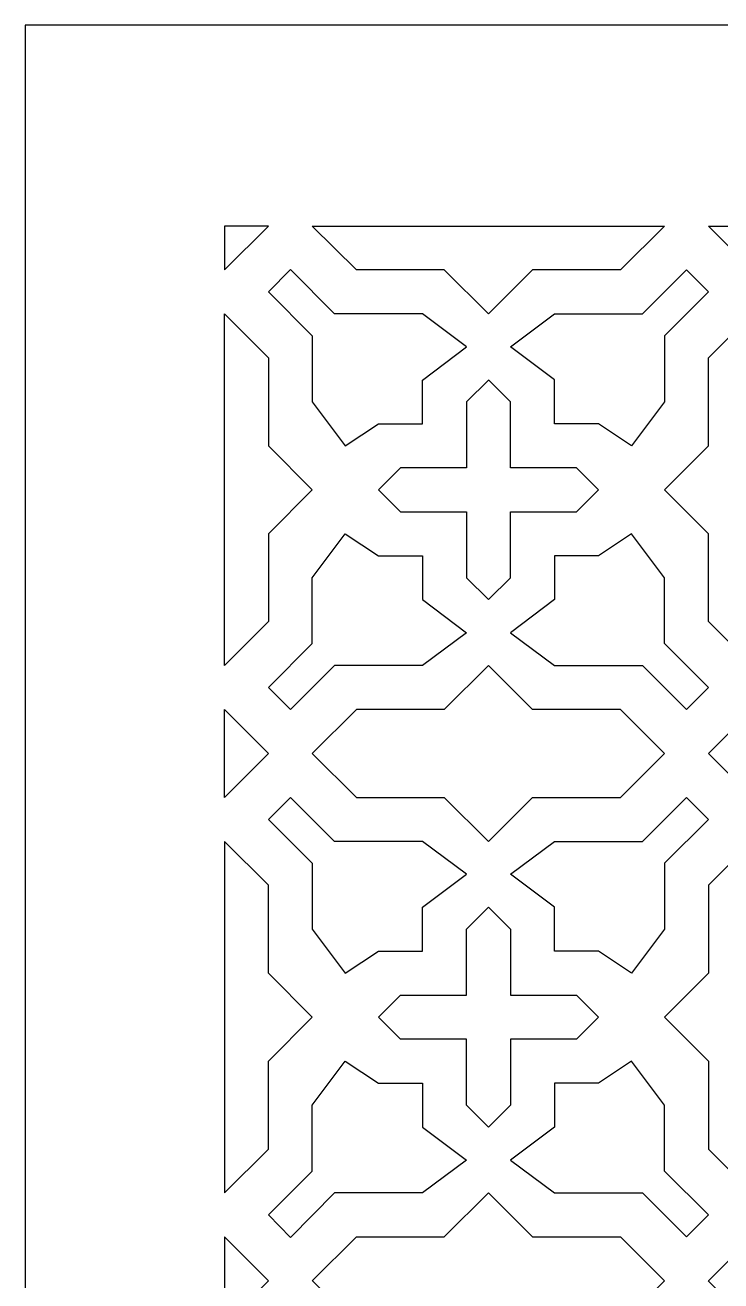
# Model space of a CAD drawing. Header units: millimetres. Extents: x -499 to 501, y -502 to 498.
# Drawn here: x -498.7 to -221.5, y -1.7 to 498.3 of the extents above; entities that cross this region are included whole.
import ezdxf

# ---------------------------------------------------------------- set-up
doc = ezdxf.new("R2010")
doc.units = ezdxf.units.MM
doc.layers.add('Plan 1', color=7, linetype='Continuous')

msp = doc.modelspace()

# ---------------------------------------------------------------- linework, layer by layer
at = {"layer": 'Plan 1', "color": 17}
for points, knots in [([(-498.7, 498.29), (-498.7, 498.29), (501.3, 498.29), (501.3, 498.29), (501.3, 498.29), (501.3, 498.29), (501.3, -501.71), (501.3, -501.71), (501.3, -501.71), (501.3, -501.71), (-498.7, -501.71), (-498.7, -501.71), (-498.7, -501.71), (-498.7, -501.71), (-498.7, 498.29), (-498.7, 498.29)], [0, 0, 0, 0, 0.2, 0.2, 0.2, 0.2, 0.4, 0.4, 0.4, 0.4, 0.6, 0.6, 0.6, 0.6, 1, 1, 1, 1]), ([(-401.81, 418.29), (-401.81, 418.29), (-419.33, 400.79), (-419.33, 400.79), (-419.33, 400.79), (-419.33, 400.79), (-419.33, 418.29), (-419.33, 418.29), (-419.33, 418.29), (-419.33, 418.29), (-401.81, 418.29), (-401.81, 418.29)], [0, 0, 0, 0, 0.25, 0.25, 0.25, 0.25, 0.5, 0.5, 0.5, 0.5, 1, 1, 1, 1]), ([(-384.29, 418.29), (-384.29, 418.29), (-366.76, 400.79), (-366.76, 400.79), (-366.76, 400.79), (-366.76, 400.79), (-331.71, 400.79), (-331.71, 400.79), (-331.71, 400.79), (-331.71, 400.79), (-314.18, 383.29), (-314.18, 383.29), (-314.18, 383.29), (-314.18, 383.29), (-314.18, 383.29), (-314.18, 383.29), (-314.18, 383.29), (-314.18, 383.29), (-296.65, 400.79), (-296.65, 400.79), (-296.65, 400.79), (-296.65, 400.79), (-261.6, 400.79), (-261.6, 400.79), (-261.6, 400.79), (-261.6, 400.79), (-244.07, 418.29), (-244.07, 418.29), (-244.07, 418.29), (-244.07, 418.29), (-384.29, 418.29), (-384.29, 418.29)], [0, 0, 0, 0, 0.111111, 0.111111, 0.111111, 0.111111, 0.222222, 0.222222, 0.222222, 0.222222, 0.333333, 0.333333, 0.333333, 0.333333, 0.444444, 0.444444, 0.444444, 0.444444, 0.555556, 0.555556, 0.555556, 0.555556, 0.666667, 0.666667, 0.666667, 0.666667, 0.777778, 0.777778, 0.777778, 0.777778, 1, 1, 1, 1]), ([(-226.54, 418.29), (-226.54, 418.29), (-209.03, 400.79), (-209.03, 400.79), (-209.03, 400.79), (-209.03, 400.79), (-209.03, 400.79), (-209.03, 400.79), (-209.03, 400.79), (-209.03, 400.79), (-209.03, 400.79), (-209.03, 400.79), (-209.03, 400.79), (-209.03, 400.79), (-191.5, 418.29), (-191.5, 418.29), (-191.5, 418.29), (-191.5, 418.29), (-200.26, 418.29), (-200.26, 418.29), (-200.26, 418.29), (-200.26, 418.29), (-209.03, 418.29), (-209.03, 418.29), (-209.03, 418.29), (-209.03, 418.29), (-209.03, 418.29), (-209.03, 418.29), (-209.03, 418.29), (-209.03, 418.29), (-226.54, 418.29), (-226.54, 418.29)], [0, 0, 0, 0, 0.111111, 0.111111, 0.111111, 0.111111, 0.222222, 0.222222, 0.222222, 0.222222, 0.333333, 0.333333, 0.333333, 0.333333, 0.444444, 0.444444, 0.444444, 0.444444, 0.555556, 0.555556, 0.555556, 0.555556, 0.666667, 0.666667, 0.666667, 0.666667, 0.777778, 0.777778, 0.777778, 0.777778, 1, 1, 1, 1]), ([(-401.81, 392.03), (-401.81, 392.03), (-393.05, 400.97), (-393.05, 400.97), (-393.05, 400.97), (-393.05, 400.97), (-375.52, 383.29), (-375.52, 383.29), (-375.52, 383.29), (-375.52, 383.29), (-340.46, 383.29), (-340.46, 383.29), (-340.46, 383.29), (-340.46, 383.29), (-322.94, 370.25), (-322.94, 370.25), (-322.94, 370.25), (-322.94, 370.25), (-340.46, 356.96), (-340.46, 356.96), (-340.46, 356.96), (-340.46, 356.96), (-340.46, 339.53), (-340.46, 339.53), (-340.46, 339.53), (-340.46, 339.53), (-357.99, 339.53), (-357.99, 339.53), (-357.99, 339.53), (-357.99, 339.53), (-371.24, 330.77), (-371.24, 330.77), (-371.24, 330.77), (-371.24, 330.77), (-384.29, 348.3), (-384.29, 348.3), (-384.29, 348.3), (-384.29, 348.3), (-384.29, 374.63), (-384.29, 374.63), (-384.29, 374.63), (-384.29, 374.63), (-401.81, 392.03), (-401.81, 392.03)], [0, 0, 0, 0, 0.083333, 0.083333, 0.083333, 0.083333, 0.166667, 0.166667, 0.166667, 0.166667, 0.25, 0.25, 0.25, 0.25, 0.333333, 0.333333, 0.333333, 0.333333, 0.416667, 0.416667, 0.416667, 0.416667, 0.5, 0.5, 0.5, 0.5, 0.583333, 0.583333, 0.583333, 0.583333, 0.666667, 0.666667, 0.666667, 0.666667, 0.75, 0.75, 0.75, 0.75, 0.833333, 0.833333, 0.833333, 0.833333, 1, 1, 1, 1]), ([(-226.54, 392.03), (-226.54, 392.03), (-235.3, 400.79), (-235.3, 400.79), (-235.3, 400.79), (-235.3, 400.79), (-252.83, 383.29), (-252.83, 383.29), (-252.83, 383.29), (-252.83, 383.29), (-287.88, 383.29), (-287.88, 383.29), (-287.88, 383.29), (-287.88, 383.29), (-305.41, 370.25), (-305.41, 370.25), (-305.41, 370.25), (-305.41, 370.25), (-287.88, 357.03), (-287.88, 357.03), (-287.88, 357.03), (-287.88, 357.03), (-287.88, 339.53), (-287.88, 339.53), (-287.88, 339.53), (-287.88, 339.53), (-270.36, 339.53), (-270.36, 339.53), (-270.36, 339.53), (-270.36, 339.53), (-257.19, 330.77), (-257.19, 330.77), (-257.19, 330.77), (-257.19, 330.77), (-244.07, 348.3), (-244.07, 348.3), (-244.07, 348.3), (-244.07, 348.3), (-244.07, 374.53), (-244.07, 374.53), (-244.07, 374.53), (-244.07, 374.53), (-226.54, 392.03), (-226.54, 392.03)], [0, 0, 0, 0, 0.083333, 0.083333, 0.083333, 0.083333, 0.166667, 0.166667, 0.166667, 0.166667, 0.25, 0.25, 0.25, 0.25, 0.333333, 0.333333, 0.333333, 0.333333, 0.416667, 0.416667, 0.416667, 0.416667, 0.5, 0.5, 0.5, 0.5, 0.583333, 0.583333, 0.583333, 0.583333, 0.666667, 0.666667, 0.666667, 0.666667, 0.75, 0.75, 0.75, 0.75, 0.833333, 0.833333, 0.833333, 0.833333, 1, 1, 1, 1]), ([(-419.33, 383.29), (-419.33, 383.29), (-419.33, 313.28), (-419.33, 313.28), (-419.33, 313.28), (-419.33, 313.28), (-419.33, 313.28), (-419.33, 313.28), (-419.33, 313.28), (-419.33, 313.28), (-419.33, 313.28), (-419.33, 313.28), (-419.33, 313.28), (-419.33, 313.28), (-419.33, 243.29), (-419.33, 243.29), (-419.33, 243.29), (-419.33, 243.29), (-401.81, 260.78), (-401.81, 260.78), (-401.81, 260.78), (-401.81, 260.78), (-401.81, 295.78), (-401.81, 295.78), (-401.81, 295.78), (-401.81, 295.78), (-384.29, 313.28), (-384.29, 313.28), (-384.29, 313.28), (-384.29, 313.28), (-384.29, 313.28), (-384.29, 313.28), (-384.29, 313.28), (-384.29, 313.28), (-384.29, 313.28), (-384.29, 313.28), (-384.29, 313.28), (-384.29, 313.28), (-401.81, 330.77), (-401.81, 330.77), (-401.81, 330.77), (-401.81, 330.77), (-401.81, 365.79), (-401.81, 365.79), (-401.81, 365.79), (-401.81, 365.79), (-419.33, 383.29), (-419.33, 383.29)], [0, 0, 0, 0, 0.076923, 0.076923, 0.076923, 0.076923, 0.153846, 0.153846, 0.153846, 0.153846, 0.230769, 0.230769, 0.230769, 0.230769, 0.307692, 0.307692, 0.307692, 0.307692, 0.384615, 0.384615, 0.384615, 0.384615, 0.461538, 0.461538, 0.461538, 0.461538, 0.538462, 0.538462, 0.538462, 0.538462, 0.615385, 0.615385, 0.615385, 0.615385, 0.692308, 0.692308, 0.692308, 0.692308, 0.769231, 0.769231, 0.769231, 0.769231, 0.846154, 0.846154, 0.846154, 0.846154, 1, 1, 1, 1]), ([(-209.03, 383.29), (-209.03, 383.29), (-226.54, 365.79), (-226.54, 365.79), (-226.54, 365.79), (-226.54, 365.79), (-226.54, 330.77), (-226.54, 330.77), (-226.54, 330.77), (-226.54, 330.77), (-244.07, 313.28), (-244.07, 313.28), (-244.07, 313.28), (-244.07, 313.28), (-244.07, 313.28), (-244.07, 313.28), (-244.07, 313.28), (-244.07, 313.28), (-244.07, 313.28), (-244.07, 313.28), (-244.07, 313.28), (-244.07, 313.28), (-226.54, 295.78), (-226.54, 295.78), (-226.54, 295.78), (-226.54, 295.78), (-226.54, 260.78), (-226.54, 260.78), (-226.54, 260.78), (-226.54, 260.78), (-209.03, 243.29), (-209.03, 243.29), (-209.03, 243.29), (-209.03, 243.29), (-191.5, 260.78), (-191.5, 260.78), (-191.5, 260.78), (-191.5, 260.78), (-191.5, 295.78), (-191.5, 295.78), (-191.5, 295.78), (-191.5, 295.78), (-173.97, 313.28), (-173.97, 313.28), (-173.97, 313.28), (-173.97, 313.28), (-173.97, 313.28), (-173.97, 313.28), (-173.97, 313.28), (-173.97, 313.28), (-173.97, 313.28), (-173.97, 313.28), (-173.97, 313.28), (-173.97, 313.28), (-191.5, 330.77), (-191.5, 330.77), (-191.5, 330.77), (-191.5, 330.77), (-191.5, 365.79), (-191.5, 365.79), (-191.5, 365.79), (-191.5, 365.79), (-209.03, 383.29), (-209.03, 383.29)], [0, 0, 0, 0, 0.058824, 0.058824, 0.058824, 0.058824, 0.117647, 0.117647, 0.117647, 0.117647, 0.176471, 0.176471, 0.176471, 0.176471, 0.235294, 0.235294, 0.235294, 0.235294, 0.294118, 0.294118, 0.294118, 0.294118, 0.352941, 0.352941, 0.352941, 0.352941, 0.411765, 0.411765, 0.411765, 0.411765, 0.470588, 0.470588, 0.470588, 0.470588, 0.529412, 0.529412, 0.529412, 0.529412, 0.588235, 0.588235, 0.588235, 0.588235, 0.647059, 0.647059, 0.647059, 0.647059, 0.705882, 0.705882, 0.705882, 0.705882, 0.764706, 0.764706, 0.764706, 0.764706, 0.823529, 0.823529, 0.823529, 0.823529, 0.882353, 0.882353, 0.882353, 0.882353, 1, 1, 1, 1]), ([(-305.41, 278.28), (-305.41, 278.28), (-314.18, 269.54), (-314.18, 269.54), (-314.18, 269.54), (-314.18, 269.54), (-322.94, 278.28), (-322.94, 278.28), (-322.94, 278.28), (-322.94, 278.28), (-322.94, 304.53), (-322.94, 304.53), (-322.94, 304.53), (-322.94, 304.53), (-349.23, 304.53), (-349.23, 304.53), (-349.23, 304.53), (-349.23, 304.53), (-357.99, 313.28), (-357.99, 313.28), (-357.99, 313.28), (-357.99, 313.28), (-349.23, 322.04), (-349.23, 322.04), (-349.23, 322.04), (-349.23, 322.04), (-322.94, 322.04), (-322.94, 322.04), (-322.94, 322.04), (-322.94, 322.04), (-322.94, 348.3), (-322.94, 348.3), (-322.94, 348.3), (-322.94, 348.3), (-314.18, 356.96), (-314.18, 356.96), (-314.18, 356.96), (-314.18, 356.96), (-314.18, 357.03), (-314.18, 357.03), (-314.18, 357.03), (-314.18, 357.03), (-305.41, 348.3), (-305.41, 348.3), (-305.41, 348.3), (-305.41, 348.3), (-305.41, 322.04), (-305.41, 322.04), (-305.41, 322.04), (-305.41, 322.04), (-279.12, 322.04), (-279.12, 322.04), (-279.12, 322.04), (-279.12, 322.04), (-270.36, 313.28), (-270.36, 313.28), (-270.36, 313.28), (-270.36, 313.28), (-279.12, 304.53), (-279.12, 304.53), (-279.12, 304.53), (-279.12, 304.53), (-305.41, 304.53), (-305.41, 304.53), (-305.41, 304.53), (-305.41, 304.53), (-305.41, 278.28), (-305.41, 278.28)], [0, 0, 0, 0, 0.055556, 0.055556, 0.055556, 0.055556, 0.111111, 0.111111, 0.111111, 0.111111, 0.166667, 0.166667, 0.166667, 0.166667, 0.222222, 0.222222, 0.222222, 0.222222, 0.277778, 0.277778, 0.277778, 0.277778, 0.333333, 0.333333, 0.333333, 0.333333, 0.388889, 0.388889, 0.388889, 0.388889, 0.444444, 0.444444, 0.444444, 0.444444, 0.5, 0.5, 0.5, 0.5, 0.555556, 0.555556, 0.555556, 0.555556, 0.611111, 0.611111, 0.611111, 0.611111, 0.666667, 0.666667, 0.666667, 0.666667, 0.722222, 0.722222, 0.722222, 0.722222, 0.777778, 0.777778, 0.777778, 0.777778, 0.833333, 0.833333, 0.833333, 0.833333, 0.888889, 0.888889, 0.888889, 0.888889, 1, 1, 1, 1]), ([(-401.81, 234.54), (-401.81, 234.54), (-393.05, 225.78), (-393.05, 225.78), (-393.05, 225.78), (-393.05, 225.78), (-375.52, 243.29), (-375.52, 243.29), (-375.52, 243.29), (-375.52, 243.29), (-340.46, 243.29), (-340.46, 243.29), (-340.46, 243.29), (-340.46, 243.29), (-322.94, 256.33), (-322.94, 256.33), (-322.94, 256.33), (-322.94, 256.33), (-340.46, 269.54), (-340.46, 269.54), (-340.46, 269.54), (-340.46, 269.54), (-340.46, 287.03), (-340.46, 287.03), (-340.46, 287.03), (-340.46, 287.03), (-357.99, 287.03), (-357.99, 287.03), (-357.99, 287.03), (-357.99, 287.03), (-371.24, 295.78), (-371.24, 295.78), (-371.24, 295.78), (-371.24, 295.78), (-384.29, 278.28), (-384.29, 278.28), (-384.29, 278.28), (-384.29, 278.28), (-384.29, 252.03), (-384.29, 252.03), (-384.29, 252.03), (-384.29, 252.03), (-401.81, 234.54), (-401.81, 234.54)], [0, 0, 0, 0, 0.083333, 0.083333, 0.083333, 0.083333, 0.166667, 0.166667, 0.166667, 0.166667, 0.25, 0.25, 0.25, 0.25, 0.333333, 0.333333, 0.333333, 0.333333, 0.416667, 0.416667, 0.416667, 0.416667, 0.5, 0.5, 0.5, 0.5, 0.583333, 0.583333, 0.583333, 0.583333, 0.666667, 0.666667, 0.666667, 0.666667, 0.75, 0.75, 0.75, 0.75, 0.833333, 0.833333, 0.833333, 0.833333, 1, 1, 1, 1]), ([(-226.54, 234.54), (-226.54, 234.54), (-235.3, 225.78), (-235.3, 225.78), (-235.3, 225.78), (-235.3, 225.78), (-252.83, 243.29), (-252.83, 243.29), (-252.83, 243.29), (-252.83, 243.29), (-287.88, 243.29), (-287.88, 243.29), (-287.88, 243.29), (-287.88, 243.29), (-305.41, 256.33), (-305.41, 256.33), (-305.41, 256.33), (-305.41, 256.33), (-287.88, 269.54), (-287.88, 269.54), (-287.88, 269.54), (-287.88, 269.54), (-287.88, 287.03), (-287.88, 287.03), (-287.88, 287.03), (-287.88, 287.03), (-270.36, 287.03), (-270.36, 287.03), (-270.36, 287.03), (-270.36, 287.03), (-257.19, 295.78), (-257.19, 295.78), (-257.19, 295.78), (-257.19, 295.78), (-244.07, 278.28), (-244.07, 278.28), (-244.07, 278.28), (-244.07, 278.28), (-244.07, 252.03), (-244.07, 252.03), (-244.07, 252.03), (-244.07, 252.03), (-226.54, 234.54), (-226.54, 234.54)], [0, 0, 0, 0, 0.083333, 0.083333, 0.083333, 0.083333, 0.166667, 0.166667, 0.166667, 0.166667, 0.25, 0.25, 0.25, 0.25, 0.333333, 0.333333, 0.333333, 0.333333, 0.416667, 0.416667, 0.416667, 0.416667, 0.5, 0.5, 0.5, 0.5, 0.583333, 0.583333, 0.583333, 0.583333, 0.666667, 0.666667, 0.666667, 0.666667, 0.75, 0.75, 0.75, 0.75, 0.833333, 0.833333, 0.833333, 0.833333, 1, 1, 1, 1]), ([(-384.29, 208.28), (-384.29, 208.28), (-366.76, 225.78), (-366.76, 225.78), (-366.76, 225.78), (-366.76, 225.78), (-331.71, 225.78), (-331.71, 225.78), (-331.71, 225.78), (-331.71, 225.78), (-314.18, 243.29), (-314.18, 243.29), (-314.18, 243.29), (-314.18, 243.29), (-296.65, 225.78), (-296.65, 225.78), (-296.65, 225.78), (-296.65, 225.78), (-261.6, 225.78), (-261.6, 225.78), (-261.6, 225.78), (-261.6, 225.78), (-244.07, 208.28), (-244.07, 208.28), (-244.07, 208.28), (-244.07, 208.28), (-261.6, 190.79), (-261.6, 190.79), (-261.6, 190.79), (-261.6, 190.79), (-296.65, 190.79), (-296.65, 190.79), (-296.65, 190.79), (-296.65, 190.79), (-314.18, 173.29), (-314.18, 173.29), (-314.18, 173.29), (-314.18, 173.29), (-331.71, 190.79), (-331.71, 190.79), (-331.71, 190.79), (-331.71, 190.79), (-366.76, 190.79), (-366.76, 190.79), (-366.76, 190.79), (-366.76, 190.79), (-384.29, 208.28), (-384.29, 208.28)], [0, 0, 0, 0, 0.076923, 0.076923, 0.076923, 0.076923, 0.153846, 0.153846, 0.153846, 0.153846, 0.230769, 0.230769, 0.230769, 0.230769, 0.307692, 0.307692, 0.307692, 0.307692, 0.384615, 0.384615, 0.384615, 0.384615, 0.461538, 0.461538, 0.461538, 0.461538, 0.538462, 0.538462, 0.538462, 0.538462, 0.615385, 0.615385, 0.615385, 0.615385, 0.692308, 0.692308, 0.692308, 0.692308, 0.769231, 0.769231, 0.769231, 0.769231, 0.846154, 0.846154, 0.846154, 0.846154, 1, 1, 1, 1]), ([(-401.81, 208.28), (-401.81, 208.28), (-419.33, 225.78), (-419.33, 225.78), (-419.33, 225.78), (-419.33, 225.78), (-419.33, 208.28), (-419.33, 208.28), (-419.33, 208.28), (-419.33, 208.28), (-419.33, 208.28), (-419.33, 208.28), (-419.33, 208.28), (-419.33, 208.28), (-419.33, 208.28), (-419.33, 208.28), (-419.33, 208.28), (-419.33, 208.28), (-419.33, 190.79), (-419.33, 190.79), (-419.33, 190.79), (-419.33, 190.79), (-410.57, 199.54), (-410.57, 199.54), (-410.57, 199.54), (-410.57, 199.54), (-401.81, 208.28), (-401.81, 208.28), (-401.81, 208.28), (-401.81, 208.28), (-401.81, 208.28), (-401.81, 208.28)], [0, 0, 0, 0, 0.111111, 0.111111, 0.111111, 0.111111, 0.222222, 0.222222, 0.222222, 0.222222, 0.333333, 0.333333, 0.333333, 0.333333, 0.444444, 0.444444, 0.444444, 0.444444, 0.555556, 0.555556, 0.555556, 0.555556, 0.666667, 0.666667, 0.666667, 0.666667, 0.777778, 0.777778, 0.777778, 0.777778, 1, 1, 1, 1]), ([(-226.54, 208.28), (-226.54, 208.28), (-209.03, 225.78), (-209.03, 225.78), (-209.03, 225.78), (-209.03, 225.78), (-209.03, 225.78), (-209.03, 225.78), (-209.03, 225.78), (-209.03, 225.78), (-209.03, 225.78), (-209.03, 225.78), (-209.03, 225.78), (-209.03, 225.78), (-191.5, 208.28), (-191.5, 208.28), (-191.5, 208.28), (-191.5, 208.28), (-191.5, 208.28), (-191.5, 208.28), (-191.5, 208.28), (-191.5, 208.28), (-200.26, 199.54), (-200.26, 199.54), (-200.26, 199.54), (-200.26, 199.54), (-209.03, 190.79), (-209.03, 190.79), (-209.03, 190.79), (-209.03, 190.79), (-209.03, 190.79), (-209.03, 190.79), (-209.03, 190.79), (-209.03, 190.79), (-209.03, 190.79), (-209.03, 190.79), (-209.03, 190.79), (-209.03, 190.79), (-217.78, 199.54), (-217.78, 199.54), (-217.78, 199.54), (-217.78, 199.54), (-226.54, 208.28), (-226.54, 208.28), (-226.54, 208.28), (-226.54, 208.28), (-226.54, 208.28), (-226.54, 208.28)], [0, 0, 0, 0, 0.076923, 0.076923, 0.076923, 0.076923, 0.153846, 0.153846, 0.153846, 0.153846, 0.230769, 0.230769, 0.230769, 0.230769, 0.307692, 0.307692, 0.307692, 0.307692, 0.384615, 0.384615, 0.384615, 0.384615, 0.461538, 0.461538, 0.461538, 0.461538, 0.538462, 0.538462, 0.538462, 0.538462, 0.615385, 0.615385, 0.615385, 0.615385, 0.692308, 0.692308, 0.692308, 0.692308, 0.769231, 0.769231, 0.769231, 0.769231, 0.846154, 0.846154, 0.846154, 0.846154, 1, 1, 1, 1]), ([(-401.81, 182.04), (-401.81, 182.04), (-393.05, 190.79), (-393.05, 190.79), (-393.05, 190.79), (-393.05, 190.79), (-375.52, 173.29), (-375.52, 173.29), (-375.52, 173.29), (-375.52, 173.29), (-340.46, 173.29), (-340.46, 173.29), (-340.46, 173.29), (-340.46, 173.29), (-322.94, 160.24), (-322.94, 160.24), (-322.94, 160.24), (-322.94, 160.24), (-340.46, 147.04), (-340.46, 147.04), (-340.46, 147.04), (-340.46, 147.04), (-340.46, 129.53), (-340.46, 129.53), (-340.46, 129.53), (-340.46, 129.53), (-357.99, 129.53), (-357.99, 129.53), (-357.99, 129.53), (-357.99, 129.53), (-371.24, 120.79), (-371.24, 120.79), (-371.24, 120.79), (-371.24, 120.79), (-384.29, 138.29), (-384.29, 138.29), (-384.29, 138.29), (-384.29, 138.29), (-384.29, 164.55), (-384.29, 164.55), (-384.29, 164.55), (-384.29, 164.55), (-401.81, 182.04), (-401.81, 182.04)], [0, 0, 0, 0, 0.083333, 0.083333, 0.083333, 0.083333, 0.166667, 0.166667, 0.166667, 0.166667, 0.25, 0.25, 0.25, 0.25, 0.333333, 0.333333, 0.333333, 0.333333, 0.416667, 0.416667, 0.416667, 0.416667, 0.5, 0.5, 0.5, 0.5, 0.583333, 0.583333, 0.583333, 0.583333, 0.666667, 0.666667, 0.666667, 0.666667, 0.75, 0.75, 0.75, 0.75, 0.833333, 0.833333, 0.833333, 0.833333, 1, 1, 1, 1]), ([(-226.54, 182.04), (-226.54, 182.04), (-235.3, 190.79), (-235.3, 190.79), (-235.3, 190.79), (-235.3, 190.79), (-252.83, 173.29), (-252.83, 173.29), (-252.83, 173.29), (-252.83, 173.29), (-287.88, 173.29), (-287.88, 173.29), (-287.88, 173.29), (-287.88, 173.29), (-305.41, 160.24), (-305.41, 160.24), (-305.41, 160.24), (-305.41, 160.24), (-287.88, 147.04), (-287.88, 147.04), (-287.88, 147.04), (-287.88, 147.04), (-287.88, 129.53), (-287.88, 129.53), (-287.88, 129.53), (-287.88, 129.53), (-270.36, 129.53), (-270.36, 129.53), (-270.36, 129.53), (-270.36, 129.53), (-257.19, 120.79), (-257.19, 120.79), (-257.19, 120.79), (-257.19, 120.79), (-244.07, 138.29), (-244.07, 138.29), (-244.07, 138.29), (-244.07, 138.29), (-244.07, 164.55), (-244.07, 164.55), (-244.07, 164.55), (-244.07, 164.55), (-226.54, 182.04), (-226.54, 182.04)], [0, 0, 0, 0, 0.083333, 0.083333, 0.083333, 0.083333, 0.166667, 0.166667, 0.166667, 0.166667, 0.25, 0.25, 0.25, 0.25, 0.333333, 0.333333, 0.333333, 0.333333, 0.416667, 0.416667, 0.416667, 0.416667, 0.5, 0.5, 0.5, 0.5, 0.583333, 0.583333, 0.583333, 0.583333, 0.666667, 0.666667, 0.666667, 0.666667, 0.75, 0.75, 0.75, 0.75, 0.833333, 0.833333, 0.833333, 0.833333, 1, 1, 1, 1]), ([(-419.33, 33.29), (-419.33, 33.29), (-419.33, 103.29), (-419.33, 103.29), (-419.33, 103.29), (-419.33, 103.29), (-419.33, 103.29), (-419.33, 103.29), (-419.33, 103.29), (-419.33, 103.29), (-419.33, 103.29), (-419.33, 103.29), (-419.33, 103.29), (-419.33, 103.29), (-419.33, 173.29), (-419.33, 173.29), (-419.33, 173.29), (-419.33, 173.29), (-401.81, 155.79), (-401.81, 155.79), (-401.81, 155.79), (-401.81, 155.79), (-401.81, 120.79), (-401.81, 120.79), (-401.81, 120.79), (-401.81, 120.79), (-384.29, 103.29), (-384.29, 103.29), (-384.29, 103.29), (-384.29, 103.29), (-384.29, 103.29), (-384.29, 103.29), (-384.29, 103.29), (-384.29, 103.29), (-384.29, 103.29), (-384.29, 103.29), (-384.29, 103.29), (-384.29, 103.29), (-401.81, 85.81), (-401.81, 85.81), (-401.81, 85.81), (-401.81, 85.81), (-401.81, 50.79), (-401.81, 50.79), (-401.81, 50.79), (-401.81, 50.79), (-419.33, 33.29), (-419.33, 33.29)], [0, 0, 0, 0, 0.076923, 0.076923, 0.076923, 0.076923, 0.153846, 0.153846, 0.153846, 0.153846, 0.230769, 0.230769, 0.230769, 0.230769, 0.307692, 0.307692, 0.307692, 0.307692, 0.384615, 0.384615, 0.384615, 0.384615, 0.461538, 0.461538, 0.461538, 0.461538, 0.538462, 0.538462, 0.538462, 0.538462, 0.615385, 0.615385, 0.615385, 0.615385, 0.692308, 0.692308, 0.692308, 0.692308, 0.769231, 0.769231, 0.769231, 0.769231, 0.846154, 0.846154, 0.846154, 0.846154, 1, 1, 1, 1]), ([(-209.03, 33.29), (-209.03, 33.29), (-226.54, 50.79), (-226.54, 50.79), (-226.54, 50.79), (-226.54, 50.79), (-226.54, 85.81), (-226.54, 85.81), (-226.54, 85.81), (-226.54, 85.81), (-244.07, 103.29), (-244.07, 103.29), (-244.07, 103.29), (-244.07, 103.29), (-244.07, 103.29), (-244.07, 103.29), (-244.07, 103.29), (-244.07, 103.29), (-244.07, 103.29), (-244.07, 103.29), (-244.07, 103.29), (-244.07, 103.29), (-226.54, 120.79), (-226.54, 120.79), (-226.54, 120.79), (-226.54, 120.79), (-226.54, 155.79), (-226.54, 155.79), (-226.54, 155.79), (-226.54, 155.79), (-209.03, 173.29), (-209.03, 173.29), (-209.03, 173.29), (-209.03, 173.29), (-191.5, 155.79), (-191.5, 155.79), (-191.5, 155.79), (-191.5, 155.79), (-191.5, 120.79), (-191.5, 120.79), (-191.5, 120.79), (-191.5, 120.79), (-173.97, 103.29), (-173.97, 103.29), (-173.97, 103.29), (-173.97, 103.29), (-173.97, 103.29), (-173.97, 103.29), (-173.97, 103.29), (-173.97, 103.29), (-173.97, 103.29), (-173.97, 103.29), (-173.97, 103.29), (-173.97, 103.29), (-191.5, 85.81), (-191.5, 85.81), (-191.5, 85.81), (-191.5, 85.81), (-191.5, 50.79), (-191.5, 50.79), (-191.5, 50.79), (-191.5, 50.79), (-209.03, 33.29), (-209.03, 33.29)], [0, 0, 0, 0, 0.058824, 0.058824, 0.058824, 0.058824, 0.117647, 0.117647, 0.117647, 0.117647, 0.176471, 0.176471, 0.176471, 0.176471, 0.235294, 0.235294, 0.235294, 0.235294, 0.294118, 0.294118, 0.294118, 0.294118, 0.352941, 0.352941, 0.352941, 0.352941, 0.411765, 0.411765, 0.411765, 0.411765, 0.470588, 0.470588, 0.470588, 0.470588, 0.529412, 0.529412, 0.529412, 0.529412, 0.588235, 0.588235, 0.588235, 0.588235, 0.647059, 0.647059, 0.647059, 0.647059, 0.705882, 0.705882, 0.705882, 0.705882, 0.764706, 0.764706, 0.764706, 0.764706, 0.823529, 0.823529, 0.823529, 0.823529, 0.882353, 0.882353, 0.882353, 0.882353, 1, 1, 1, 1]), ([(-305.41, 138.29), (-305.41, 138.29), (-314.18, 147.04), (-314.18, 147.04), (-314.18, 147.04), (-314.18, 147.04), (-322.94, 138.29), (-322.94, 138.29), (-322.94, 138.29), (-322.94, 138.29), (-322.94, 112.05), (-322.94, 112.05), (-322.94, 112.05), (-322.94, 112.05), (-349.23, 112.05), (-349.23, 112.05), (-349.23, 112.05), (-349.23, 112.05), (-357.99, 103.29), (-357.99, 103.29), (-357.99, 103.29), (-357.99, 103.29), (-349.23, 94.54), (-349.23, 94.54), (-349.23, 94.54), (-349.23, 94.54), (-322.94, 94.54), (-322.94, 94.54), (-322.94, 94.54), (-322.94, 94.54), (-322.94, 68.27), (-322.94, 68.27), (-322.94, 68.27), (-322.94, 68.27), (-314.18, 59.54), (-314.18, 59.54), (-314.18, 59.54), (-314.18, 59.54), (-314.18, 59.54), (-314.18, 59.54), (-314.18, 59.54), (-314.18, 59.54), (-305.41, 68.27), (-305.41, 68.27), (-305.41, 68.27), (-305.41, 68.27), (-305.41, 94.54), (-305.41, 94.54), (-305.41, 94.54), (-305.41, 94.54), (-279.12, 94.54), (-279.12, 94.54), (-279.12, 94.54), (-279.12, 94.54), (-270.36, 103.29), (-270.36, 103.29), (-270.36, 103.29), (-270.36, 103.29), (-279.12, 112.05), (-279.12, 112.05), (-279.12, 112.05), (-279.12, 112.05), (-305.41, 112.05), (-305.41, 112.05), (-305.41, 112.05), (-305.41, 112.05), (-305.41, 138.29), (-305.41, 138.29)], [0, 0, 0, 0, 0.055556, 0.055556, 0.055556, 0.055556, 0.111111, 0.111111, 0.111111, 0.111111, 0.166667, 0.166667, 0.166667, 0.166667, 0.222222, 0.222222, 0.222222, 0.222222, 0.277778, 0.277778, 0.277778, 0.277778, 0.333333, 0.333333, 0.333333, 0.333333, 0.388889, 0.388889, 0.388889, 0.388889, 0.444444, 0.444444, 0.444444, 0.444444, 0.5, 0.5, 0.5, 0.5, 0.555556, 0.555556, 0.555556, 0.555556, 0.611111, 0.611111, 0.611111, 0.611111, 0.666667, 0.666667, 0.666667, 0.666667, 0.722222, 0.722222, 0.722222, 0.722222, 0.777778, 0.777778, 0.777778, 0.777778, 0.833333, 0.833333, 0.833333, 0.833333, 0.888889, 0.888889, 0.888889, 0.888889, 1, 1, 1, 1]), ([(-401.81, 24.53), (-401.81, 24.53), (-393.05, 15.61), (-393.05, 15.61), (-393.05, 15.61), (-393.05, 15.61), (-375.52, 33.29), (-375.52, 33.29), (-375.52, 33.29), (-375.52, 33.29), (-340.46, 33.29), (-340.46, 33.29), (-340.46, 33.29), (-340.46, 33.29), (-322.94, 46.33), (-322.94, 46.33), (-322.94, 46.33), (-322.94, 46.33), (-340.46, 59.54), (-340.46, 59.54), (-340.46, 59.54), (-340.46, 59.54), (-340.46, 77.03), (-340.46, 77.03), (-340.46, 77.03), (-340.46, 77.03), (-357.99, 77.03), (-357.99, 77.03), (-357.99, 77.03), (-357.99, 77.03), (-371.24, 85.81), (-371.24, 85.81), (-371.24, 85.81), (-371.24, 85.81), (-384.29, 68.27), (-384.29, 68.27), (-384.29, 68.27), (-384.29, 68.27), (-384.29, 42.03), (-384.29, 42.03), (-384.29, 42.03), (-384.29, 42.03), (-401.81, 24.53), (-401.81, 24.53)], [0, 0, 0, 0, 0.083333, 0.083333, 0.083333, 0.083333, 0.166667, 0.166667, 0.166667, 0.166667, 0.25, 0.25, 0.25, 0.25, 0.333333, 0.333333, 0.333333, 0.333333, 0.416667, 0.416667, 0.416667, 0.416667, 0.5, 0.5, 0.5, 0.5, 0.583333, 0.583333, 0.583333, 0.583333, 0.666667, 0.666667, 0.666667, 0.666667, 0.75, 0.75, 0.75, 0.75, 0.833333, 0.833333, 0.833333, 0.833333, 1, 1, 1, 1]), ([(-226.54, 24.53), (-226.54, 24.53), (-235.3, 15.79), (-235.3, 15.79), (-235.3, 15.79), (-235.3, 15.79), (-252.83, 33.29), (-252.83, 33.29), (-252.83, 33.29), (-252.83, 33.29), (-287.88, 33.29), (-287.88, 33.29), (-287.88, 33.29), (-287.88, 33.29), (-305.41, 46.33), (-305.41, 46.33), (-305.41, 46.33), (-305.41, 46.33), (-287.88, 59.54), (-287.88, 59.54), (-287.88, 59.54), (-287.88, 59.54), (-287.88, 77.03), (-287.88, 77.03), (-287.88, 77.03), (-287.88, 77.03), (-270.36, 77.03), (-270.36, 77.03), (-270.36, 77.03), (-270.36, 77.03), (-257.19, 85.81), (-257.19, 85.81), (-257.19, 85.81), (-257.19, 85.81), (-244.07, 68.27), (-244.07, 68.27), (-244.07, 68.27), (-244.07, 68.27), (-244.07, 42.03), (-244.07, 42.03), (-244.07, 42.03), (-244.07, 42.03), (-226.54, 24.53), (-226.54, 24.53)], [0, 0, 0, 0, 0.083333, 0.083333, 0.083333, 0.083333, 0.166667, 0.166667, 0.166667, 0.166667, 0.25, 0.25, 0.25, 0.25, 0.333333, 0.333333, 0.333333, 0.333333, 0.416667, 0.416667, 0.416667, 0.416667, 0.5, 0.5, 0.5, 0.5, 0.583333, 0.583333, 0.583333, 0.583333, 0.666667, 0.666667, 0.666667, 0.666667, 0.75, 0.75, 0.75, 0.75, 0.833333, 0.833333, 0.833333, 0.833333, 1, 1, 1, 1]), ([(-244.07, -1.71), (-244.07, -1.71), (-244.07, -1.71), (-244.07, -1.71), (-244.07, -1.71), (-244.07, -1.71), (-261.6, 15.79), (-261.6, 15.79), (-261.6, 15.79), (-261.6, 15.79), (-296.65, 15.79), (-296.65, 15.79), (-296.65, 15.79), (-296.65, 15.79), (-314.18, 33.29), (-314.18, 33.29), (-314.18, 33.29), (-314.18, 33.29), (-314.18, 33.29), (-314.18, 33.29), (-314.18, 33.29), (-314.18, 33.29), (-331.71, 15.79), (-331.71, 15.79), (-331.71, 15.79), (-331.71, 15.79), (-366.76, 15.79), (-366.76, 15.79), (-366.76, 15.79), (-366.76, 15.79), (-384.29, -1.71), (-384.29, -1.71), (-384.29, -1.71), (-384.29, -1.71), (-384.28, -1.71), (-384.28, -1.71), (-384.28, -1.71), (-384.28, -1.71), (-366.76, -19.21), (-366.76, -19.21), (-366.76, -19.21), (-366.76, -19.21), (-331.71, -19.21), (-331.71, -19.21), (-331.71, -19.21), (-331.71, -19.21), (-314.18, -36.72), (-314.18, -36.72), (-314.18, -36.72), (-314.18, -36.72), (-314.18, -36.72), (-314.18, -36.72), (-314.18, -36.72), (-314.18, -36.72), (-296.65, -19.21), (-296.65, -19.21), (-296.65, -19.21), (-296.65, -19.21), (-261.6, -19.21), (-261.6, -19.21), (-261.6, -19.21), (-261.6, -19.21), (-244.07, -1.71), (-244.07, -1.71)], [0, 0, 0, 0, 0.058824, 0.058824, 0.058824, 0.058824, 0.117647, 0.117647, 0.117647, 0.117647, 0.176471, 0.176471, 0.176471, 0.176471, 0.235294, 0.235294, 0.235294, 0.235294, 0.294118, 0.294118, 0.294118, 0.294118, 0.352941, 0.352941, 0.352941, 0.352941, 0.411765, 0.411765, 0.411765, 0.411765, 0.470588, 0.470588, 0.470588, 0.470588, 0.529412, 0.529412, 0.529412, 0.529412, 0.588235, 0.588235, 0.588235, 0.588235, 0.647059, 0.647059, 0.647059, 0.647059, 0.705882, 0.705882, 0.705882, 0.705882, 0.764706, 0.764706, 0.764706, 0.764706, 0.823529, 0.823529, 0.823529, 0.823529, 0.882353, 0.882353, 0.882353, 0.882353, 1, 1, 1, 1]), ([(-401.81, -1.71), (-401.81, -1.71), (-419.33, -19.21), (-419.33, -19.21), (-419.33, -19.21), (-419.33, -19.21), (-419.33, -1.71), (-419.33, -1.71), (-419.33, -1.71), (-419.33, -1.71), (-419.33, -1.71), (-419.33, -1.71), (-419.33, -1.71), (-419.33, -1.71), (-419.33, 15.79), (-419.33, 15.79), (-419.33, 15.79), (-419.33, 15.79), (-401.81, -1.71), (-401.81, -1.71), (-401.81, -1.71), (-401.81, -1.71), (-401.81, -1.71), (-401.81, -1.71)], [0, 0, 0, 0, 0.142857, 0.142857, 0.142857, 0.142857, 0.285714, 0.285714, 0.285714, 0.285714, 0.428571, 0.428571, 0.428571, 0.428571, 0.571429, 0.571429, 0.571429, 0.571429, 0.714286, 0.714286, 0.714286, 0.714286, 1, 1, 1, 1]), ([(-226.55, -1.71), (-226.55, -1.71), (-209.02, -19.21), (-209.02, -19.21), (-209.02, -19.21), (-209.02, -19.21), (-209.02, -19.21), (-209.02, -19.21), (-209.02, -19.21), (-209.02, -19.21), (-209.02, -19.21), (-209.02, -19.21), (-209.02, -19.21), (-209.02, -19.21), (-201.52, -11.67), (-201.52, -11.67), (-201.52, -11.67), (-201.52, -11.67), (-200.26, -10.47), (-200.26, -10.47), (-200.26, -10.47), (-200.26, -10.47), (-191.49, -1.71), (-191.49, -1.71), (-191.49, -1.71), (-191.49, -1.71), (-191.5, -1.71), (-191.5, -1.71), (-191.5, -1.71), (-191.5, -1.71), (-200.26, 7.04), (-200.26, 7.04), (-200.26, 7.04), (-200.26, 7.04), (-201.52, 8.24), (-201.52, 8.24), (-201.52, 8.24), (-201.52, 8.24), (-209.03, 15.79), (-209.03, 15.79), (-209.03, 15.79), (-209.03, 15.79), (-209.03, 15.79), (-209.03, 15.79), (-209.03, 15.79), (-209.03, 15.79), (-209.03, 15.79), (-209.03, 15.79), (-209.03, 15.79), (-209.03, 15.79), (-226.54, -1.71), (-226.54, -1.71), (-226.54, -1.71), (-226.54, -1.71), (-226.55, -1.71), (-226.55, -1.71)], [0, 0, 0, 0, 0.066667, 0.066667, 0.066667, 0.066667, 0.133333, 0.133333, 0.133333, 0.133333, 0.2, 0.2, 0.2, 0.2, 0.266667, 0.266667, 0.266667, 0.266667, 0.333333, 0.333333, 0.333333, 0.333333, 0.4, 0.4, 0.4, 0.4, 0.466667, 0.466667, 0.466667, 0.466667, 0.533333, 0.533333, 0.533333, 0.533333, 0.6, 0.6, 0.6, 0.6, 0.666667, 0.666667, 0.666667, 0.666667, 0.733333, 0.733333, 0.733333, 0.733333, 0.8, 0.8, 0.8, 0.8, 0.866667, 0.866667, 0.866667, 0.866667, 1, 1, 1, 1])]:
    msp.add_open_spline(points, degree=3, knots=knots, dxfattribs=at)

doc.saveas('drawing.dxf')
